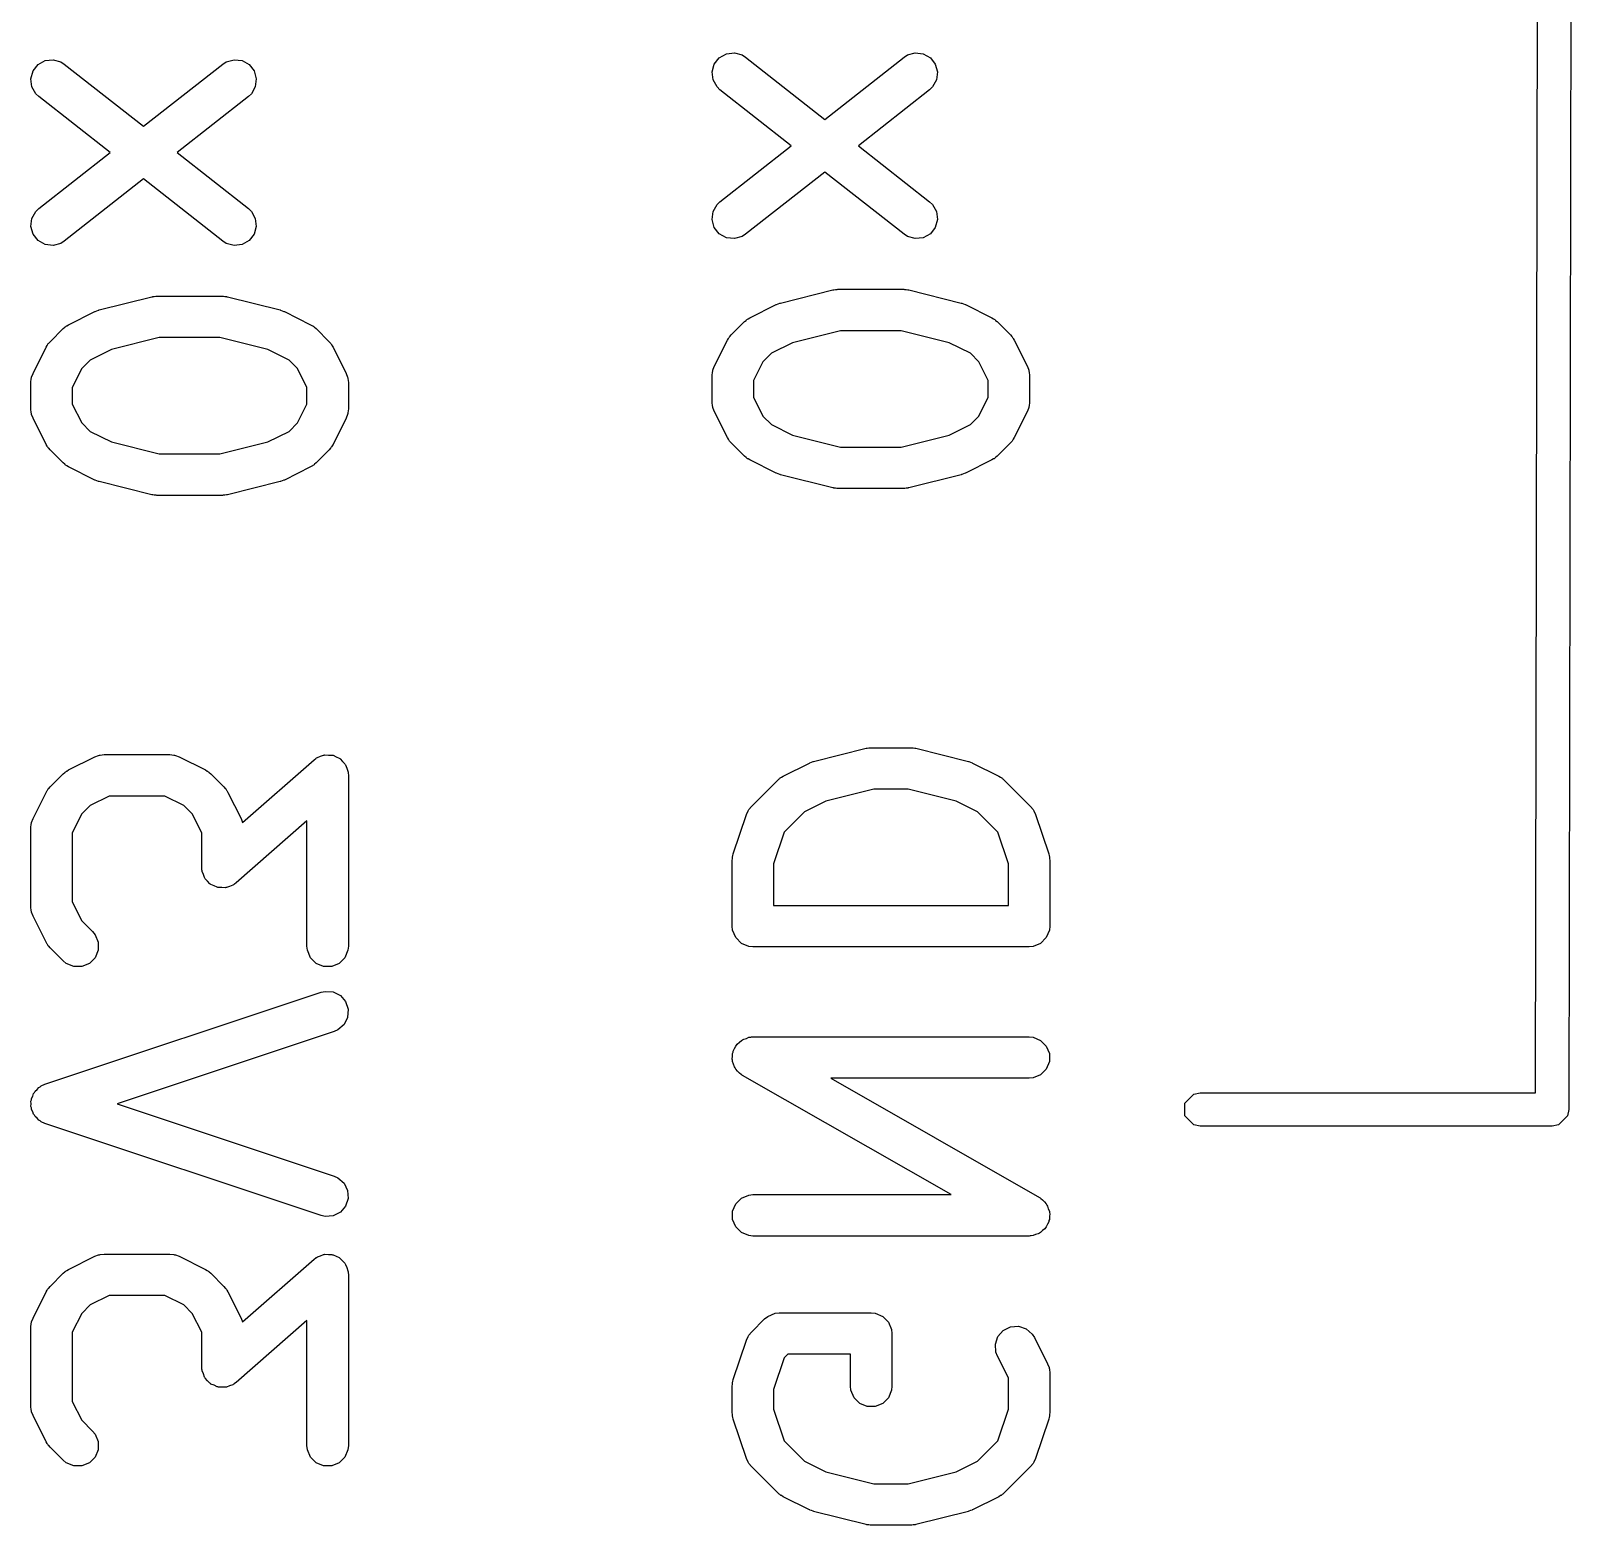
# Model space of a CAD drawing. Extents: x 89 to 178, y -115 to -57.
# Drawn here: x 133.33 to 138.91, y -68.21 to -62.79 of the extents above; entities that cross this region are included whole.
import ezdxf

# ---------------------------------------------------------------- set-up
doc = ezdxf.new("R2010")
doc.units = 0
doc.layers.add('BLACK', color=7, linetype='CONTINUOUS')

msp = doc.modelspace()

# ---------------------------------------------------------------- linework, layer by layer
at = {"layer": 'BLACK', "linetype": 'CONTINUOUS'}
for p, q in [((138.91, -59.750108), (138.8975, -66.700108)), ((138.777608, -66.64), (138.789892, -59.81)), ((133.354379, -62.914351), (133.379889, -62.900011)), ((133.379889, -62.900011), (133.408943, -62.896525)), ((133.408943, -62.896525), (133.437121, -62.904422)), ((133.437121, -62.904422), (133.449517, -62.912329)), ((134.02351, -62.912329), (134.035906, -62.904422)), ((134.035906, -62.904422), (134.064084, -62.896525)), ((134.064084, -62.896525), (134.093138, -62.900011)), ((134.093138, -62.900011), (134.118648, -62.914351)), ((135.803299, -62.912362), (135.821379, -62.889351)), ((135.821379, -62.889351), (135.846889, -62.875011)), ((135.846889, -62.875011), (135.875943, -62.871525)), ((135.875943, -62.871525), (135.904121, -62.879422)), ((135.904121, -62.879422), (135.916517, -62.887329)), ((135.916517, -62.887329), (136.203513, -63.112825)), ((136.203513, -63.112825), (136.49051, -62.887329)), ((136.49051, -62.887329), (136.502906, -62.879422)), ((136.502906, -62.879422), (136.531084, -62.871525)), ((136.531084, -62.871525), (136.560138, -62.875011)), ((136.560138, -62.875011), (136.585648, -62.889351)), ((136.585648, -62.889351), (136.603728, -62.912362)), ((133.328402, -62.96554), (133.336299, -62.937362)), ((133.336299, -62.937362), (133.354379, -62.914351)), ((133.449517, -62.912329), (133.736513, -63.137825)), ((133.736513, -63.137825), (134.02351, -62.912329)), ((134.118648, -62.914351), (134.136728, -62.937362)), ((134.136728, -62.937362), (134.144625, -62.96554)), ((135.795402, -62.94054), (135.803299, -62.912362)), ((135.798888, -62.969594), (135.795402, -62.94054)), ((136.603728, -62.912362), (136.611625, -62.94054)), ((136.611625, -62.94054), (136.608139, -62.969594)), ((133.331888, -62.994594), (133.328402, -62.96554)), ((133.346228, -63.020104), (133.331888, -62.994594)), ((134.141139, -62.994594), (134.126799, -63.020104)), ((134.144625, -62.96554), (134.141139, -62.994594)), ((135.813228, -62.995104), (135.798888, -62.969594)), ((135.823843, -63.005277), (135.813228, -62.995104)), ((136.082118, -63.208207), (135.823843, -63.005277)), ((136.583184, -63.005277), (136.324908, -63.208207)), ((136.593799, -62.995104), (136.583184, -63.005277)), ((136.608139, -62.969594), (136.593799, -62.995104)), ((133.356843, -63.030277), (133.346228, -63.020104)), ((133.615118, -63.233207), (133.356843, -63.030277)), ((134.116184, -63.030277), (133.857908, -63.233207)), ((134.126799, -63.020104), (134.116184, -63.030277)), ((133.356843, -63.436138), (133.615118, -63.233207)), ((133.857908, -63.233207), (134.116184, -63.436138)), ((135.823843, -63.411138), (136.082118, -63.208207)), ((136.324908, -63.208207), (136.583184, -63.411138)), ((133.736513, -63.328589), (133.449517, -63.554086)), ((134.02351, -63.554086), (133.736513, -63.328589)), ((136.203513, -63.303589), (135.916517, -63.529086)), ((136.49051, -63.529086), (136.203513, -63.303589)), ((133.331888, -63.471821), (133.346228, -63.446311)), ((133.346228, -63.446311), (133.356843, -63.436138)), ((134.116184, -63.436138), (134.126799, -63.446311)), ((134.126799, -63.446311), (134.141139, -63.471821)), ((135.795402, -63.475875), (135.798888, -63.446821)), ((135.798888, -63.446821), (135.813228, -63.421311)), ((135.813228, -63.421311), (135.823843, -63.411138)), ((136.583184, -63.411138), (136.593799, -63.421311)), ((136.593799, -63.421311), (136.608139, -63.446821)), ((136.608139, -63.446821), (136.611625, -63.475875)), ((133.328402, -63.500875), (133.331888, -63.471821)), ((133.336299, -63.529053), (133.328402, -63.500875)), ((134.144625, -63.500875), (134.136728, -63.529053)), ((134.141139, -63.471821), (134.144625, -63.500875)), ((135.803299, -63.504053), (135.795402, -63.475875)), ((135.821379, -63.527064), (135.803299, -63.504053)), ((136.603728, -63.504053), (136.585648, -63.527064)), ((136.611625, -63.475875), (136.603728, -63.504053)), ((133.354379, -63.552064), (133.336299, -63.529053)), ((133.379889, -63.566404), (133.354379, -63.552064)), ((133.408943, -63.56989), (133.379889, -63.566404)), ((133.437121, -63.561993), (133.408943, -63.56989)), ((133.449517, -63.554086), (133.437121, -63.561993)), ((134.035906, -63.561993), (134.02351, -63.554086)), ((134.064084, -63.56989), (134.035906, -63.561993)), ((134.093138, -63.566404), (134.064084, -63.56989)), ((134.118648, -63.552064), (134.093138, -63.566404)), ((134.136728, -63.529053), (134.118648, -63.552064)), ((135.846889, -63.541404), (135.821379, -63.527064)), ((135.875943, -63.54489), (135.846889, -63.541404)), ((135.904121, -63.536993), (135.875943, -63.54489)), ((135.916517, -63.529086), (135.904121, -63.536993)), ((136.502906, -63.536993), (136.49051, -63.529086)), ((136.531084, -63.54489), (136.502906, -63.536993)), ((136.560138, -63.541404), (136.531084, -63.54489)), ((136.585648, -63.527064), (136.560138, -63.541404)), ((136.042467, -63.778304), (136.232943, -63.730685)), ((136.232943, -63.730685), (136.235479, -63.730309)), ((136.235479, -63.730309), (136.236501, -63.729887)), ((136.236501, -63.729887), (136.242013, -63.729344)), ((136.242013, -63.729344), (136.247487, -63.728535)), ((136.247487, -63.728535), (136.248579, -63.728697)), ((136.248579, -63.728697), (136.251133, -63.728446)), ((136.251133, -63.728446), (136.489228, -63.728446)), ((136.489228, -63.728446), (136.491781, -63.728697)), ((136.491781, -63.728697), (136.492874, -63.728535)), ((136.492874, -63.728535), (136.498347, -63.729344)), ((136.498347, -63.729344), (136.50386, -63.729887)), ((136.50386, -63.729887), (136.504881, -63.730309)), ((136.504881, -63.730309), (136.507418, -63.730685)), ((136.507418, -63.730685), (136.697894, -63.778304)), ((133.575467, -63.803304), (133.765943, -63.755685)), ((133.765943, -63.755685), (133.768479, -63.755309)), ((133.768479, -63.755309), (133.769501, -63.754887)), ((133.769501, -63.754887), (133.775013, -63.754344)), ((133.775013, -63.754344), (133.780487, -63.753535)), ((133.780487, -63.753535), (133.781579, -63.753697)), ((133.781579, -63.753697), (133.784133, -63.753446)), ((133.784133, -63.753446), (134.022228, -63.753446)), ((134.022228, -63.753446), (134.024781, -63.753697)), ((134.024781, -63.753697), (134.025874, -63.753535)), ((134.025874, -63.753535), (134.031347, -63.754344)), ((134.031347, -63.754344), (134.03686, -63.754887)), ((134.03686, -63.754887), (134.037881, -63.755309)), ((134.037881, -63.755309), (134.040418, -63.755685)), ((134.040418, -63.755685), (134.230894, -63.803304)), ((135.931878, -63.831602), (136.027116, -63.783983)), ((136.027116, -63.783983), (136.028185, -63.783573)), ((136.028185, -63.783573), (136.028621, -63.783251)), ((136.028621, -63.783251), (136.034757, -63.781058)), ((136.034757, -63.781058), (136.040847, -63.778728)), ((136.040847, -63.778728), (136.041387, -63.778689)), ((136.041387, -63.778689), (136.042467, -63.778304)), ((136.697894, -63.778304), (136.698973, -63.778689)), ((136.698973, -63.778689), (136.699513, -63.778728)), ((136.699513, -63.778728), (136.705594, -63.781055)), ((136.705594, -63.781055), (136.71174, -63.783251)), ((136.71174, -63.783251), (136.712175, -63.783573)), ((136.712175, -63.783573), (136.713245, -63.783983)), ((136.713245, -63.783983), (136.808483, -63.831602)), ((133.464878, -63.856602), (133.560116, -63.808983)), ((133.560116, -63.808983), (133.561185, -63.808573)), ((133.561185, -63.808573), (133.561621, -63.808251)), ((133.561621, -63.808251), (133.567757, -63.806058)), ((133.567757, -63.806058), (133.573847, -63.803728)), ((133.573847, -63.803728), (133.574387, -63.803689)), ((133.574387, -63.803689), (133.575467, -63.803304)), ((134.230894, -63.803304), (134.231973, -63.803689)), ((134.231973, -63.803689), (134.232513, -63.803728)), ((134.232513, -63.803728), (134.238594, -63.806055)), ((134.238594, -63.806055), (134.24474, -63.808251)), ((134.24474, -63.808251), (134.245175, -63.808573)), ((134.245175, -63.808573), (134.246245, -63.808983)), ((134.246245, -63.808983), (134.341483, -63.856602)), ((135.864767, -63.89327), (135.912386, -63.845651)), ((135.912386, -63.845651), (135.918135, -63.840932)), ((135.918135, -63.840932), (135.919435, -63.839434)), ((135.919435, -63.839434), (135.921694, -63.838012)), ((135.921694, -63.838012), (135.923751, -63.836324)), ((135.923751, -63.836324), (135.925578, -63.835566)), ((135.925578, -63.835566), (135.931878, -63.831602)), ((136.808483, -63.831602), (136.814782, -63.835566)), ((136.814782, -63.835566), (136.81661, -63.836324)), ((136.81661, -63.836324), (136.818666, -63.838012)), ((136.818666, -63.838012), (136.820926, -63.839434)), ((136.820926, -63.839434), (136.822225, -63.840932)), ((136.822225, -63.840932), (136.827975, -63.845651)), ((136.827975, -63.845651), (136.875594, -63.89327)), ((133.397767, -63.91827), (133.445386, -63.870651)), ((133.445386, -63.870651), (133.451135, -63.865932)), ((133.451135, -63.865932), (133.452435, -63.864434)), ((133.452435, -63.864434), (133.454694, -63.863012)), ((133.454694, -63.863012), (133.456751, -63.861324)), ((133.456751, -63.861324), (133.458578, -63.860566)), ((133.458578, -63.860566), (133.464878, -63.856602)), ((133.793367, -63.903446), (133.619833, -63.946829)), ((134.012994, -63.903446), (133.793367, -63.903446)), ((134.186528, -63.946829), (134.012994, -63.903446)), ((134.341483, -63.856602), (134.347782, -63.860566)), ((134.347782, -63.860566), (134.34961, -63.861324)), ((134.34961, -63.861324), (134.351666, -63.863012)), ((134.351666, -63.863012), (134.353926, -63.864434)), ((134.353926, -63.864434), (134.355225, -63.865932)), ((134.355225, -63.865932), (134.360975, -63.870651)), ((134.360975, -63.870651), (134.408594, -63.91827)), ((135.850718, -63.912761), (135.854683, -63.906462)), ((135.854683, -63.906462), (135.85544, -63.904635)), ((135.85544, -63.904635), (135.857128, -63.902577)), ((135.857128, -63.902577), (135.858551, -63.900318)), ((135.858551, -63.900318), (135.860049, -63.899018)), ((135.860049, -63.899018), (135.864767, -63.89327)), ((136.260367, -63.878446), (136.086833, -63.921829)), ((136.479994, -63.878446), (136.260367, -63.878446)), ((136.653528, -63.921829), (136.479994, -63.878446)), ((136.875594, -63.89327), (136.880312, -63.899019)), ((136.880312, -63.899019), (136.881811, -63.900319)), ((136.881811, -63.900319), (136.883232, -63.902578)), ((136.883232, -63.902578), (136.884921, -63.904635)), ((136.884921, -63.904635), (136.885678, -63.906462)), ((136.885678, -63.906462), (136.889643, -63.912762)), ((133.336098, -64.032999), (133.383718, -63.937761)), ((133.383718, -63.937761), (133.387683, -63.931462)), ((133.387683, -63.931462), (133.38844, -63.929635)), ((133.38844, -63.929635), (133.390128, -63.927577)), ((133.390128, -63.927577), (133.391551, -63.925318)), ((133.391551, -63.925318), (133.393049, -63.924018)), ((133.393049, -63.924018), (133.397767, -63.91827)), ((133.619833, -63.946829), (133.542846, -63.985323)), ((134.263515, -63.985323), (134.186528, -63.946829)), ((134.408594, -63.91827), (134.413312, -63.924019)), ((134.413312, -63.924019), (134.414811, -63.925319)), ((134.414811, -63.925319), (134.416232, -63.927578)), ((134.416232, -63.927578), (134.417921, -63.929635)), ((134.417921, -63.929635), (134.418678, -63.931462)), ((134.418678, -63.931462), (134.422643, -63.937762)), ((134.422643, -63.937762), (134.470262, -64.033)), ((135.803098, -64.007999), (135.850718, -63.912761)), ((136.009846, -63.960323), (135.979438, -63.99073)), ((136.086833, -63.921829), (136.009846, -63.960323)), ((136.730515, -63.960323), (136.653528, -63.921829)), ((136.760922, -63.99073), (136.730515, -63.960323)), ((136.889643, -63.912762), (136.937262, -64.008)), ((133.512438, -64.01573), (133.47818, -64.084247)), ((133.542846, -63.985323), (133.512438, -64.01573)), ((134.293922, -64.01573), (134.263515, -63.985323)), ((134.32818, -64.084246), (134.293922, -64.01573)), ((135.797651, -64.02442), (135.797843, -64.021731)), ((135.797843, -64.021731), (135.803098, -64.007999)), ((135.979438, -63.99073), (135.94518, -64.059247)), ((136.79518, -64.059246), (136.760922, -63.99073)), ((136.937262, -64.008), (136.942517, -64.021731)), ((136.942517, -64.021731), (136.942708, -64.02442)), ((133.32818, -64.066541), (133.329621, -64.051909)), ((133.32818, -64.161779), (133.32818, -64.066541)), ((133.329621, -64.051909), (133.330651, -64.04942)), ((133.330651, -64.04942), (133.330843, -64.046731)), ((133.330843, -64.046731), (133.336098, -64.032999)), ((134.470262, -64.033), (134.475517, -64.046731)), ((134.475517, -64.046731), (134.475708, -64.04942)), ((134.475708, -64.04942), (134.476739, -64.051909)), ((134.476739, -64.051909), (134.47818, -64.066541)), ((134.47818, -64.066541), (134.47818, -64.161779)), ((135.79518, -64.041541), (135.796621, -64.026909)), ((135.79518, -64.136779), (135.79518, -64.041541)), ((135.796621, -64.026909), (135.797651, -64.02442)), ((135.94518, -64.059247), (135.94518, -64.119072)), ((136.79518, -64.119074), (136.79518, -64.059246)), ((136.942708, -64.02442), (136.943739, -64.026909)), ((136.943739, -64.026909), (136.94518, -64.041541)), ((136.94518, -64.041541), (136.94518, -64.136779)), ((133.47818, -64.084247), (133.47818, -64.144072)), ((134.32818, -64.144074), (134.32818, -64.084246)), ((135.94518, -64.119072), (135.979438, -64.187589)), ((136.760922, -64.18759), (136.79518, -64.119074)), ((133.329621, -64.176411), (133.32818, -64.161779)), ((133.330651, -64.178899), (133.329621, -64.176411)), ((133.330843, -64.181589), (133.330651, -64.178899)), ((133.336098, -64.195321), (133.330843, -64.181589)), ((133.47818, -64.144072), (133.512438, -64.212589)), ((134.293922, -64.21259), (134.32818, -64.144074)), ((134.475517, -64.181589), (134.470262, -64.19532)), ((134.475708, -64.178899), (134.475517, -64.181589)), ((134.476739, -64.176411), (134.475708, -64.178899)), ((134.47818, -64.161779), (134.476739, -64.176411)), ((135.796621, -64.151411), (135.79518, -64.136779)), ((135.797651, -64.153899), (135.796621, -64.151411)), ((135.797843, -64.156589), (135.797651, -64.153899)), ((135.803098, -64.170321), (135.797843, -64.156589)), ((135.850718, -64.265559), (135.803098, -64.170321)), ((135.979438, -64.187589), (136.009846, -64.217997)), ((136.730515, -64.217997), (136.760922, -64.18759)), ((136.937262, -64.17032), (136.889643, -64.265558)), ((136.942517, -64.156589), (136.937262, -64.17032)), ((136.942708, -64.153899), (136.942517, -64.156589)), ((136.943739, -64.151411), (136.942708, -64.153899)), ((136.94518, -64.136779), (136.943739, -64.151411)), ((133.383718, -64.290559), (133.336098, -64.195321)), ((133.512438, -64.212589), (133.542846, -64.242997)), ((133.542846, -64.242997), (133.619833, -64.28149)), ((134.186528, -64.28149), (134.263515, -64.242997)), ((134.263515, -64.242997), (134.293922, -64.21259)), ((134.470262, -64.19532), (134.422643, -64.290558)), ((136.009846, -64.217997), (136.086833, -64.25649)), ((136.653528, -64.25649), (136.730515, -64.217997)), ((133.387683, -64.296857), (133.383718, -64.290559)), ((133.38844, -64.298685), (133.387683, -64.296857)), ((133.390128, -64.300742), (133.38844, -64.298685)), ((133.391551, -64.303002), (133.390128, -64.300742)), ((133.619833, -64.28149), (133.793367, -64.324874)), ((134.012994, -64.324874), (134.186528, -64.28149)), ((134.416232, -64.300741), (134.414811, -64.303001)), ((134.417921, -64.298685), (134.416232, -64.300741)), ((134.418678, -64.296857), (134.417921, -64.298685)), ((134.422643, -64.290558), (134.418678, -64.296857)), ((135.854683, -64.271857), (135.850718, -64.265559)), ((135.85544, -64.273685), (135.854683, -64.271857)), ((135.857128, -64.275742), (135.85544, -64.273685)), ((135.858551, -64.278002), (135.857128, -64.275742)), ((135.860049, -64.279301), (135.858551, -64.278002)), ((135.864767, -64.28505), (135.860049, -64.279301)), ((135.912386, -64.332669), (135.864767, -64.28505)), ((136.086833, -64.25649), (136.260367, -64.299874)), ((136.260367, -64.299874), (136.479994, -64.299874)), ((136.479994, -64.299874), (136.653528, -64.25649)), ((136.875594, -64.28505), (136.827975, -64.332669)), ((136.880312, -64.2793), (136.875594, -64.28505)), ((136.881811, -64.278001), (136.880312, -64.2793)), ((136.883232, -64.275741), (136.881811, -64.278001)), ((136.884921, -64.273685), (136.883232, -64.275741)), ((136.885678, -64.271857), (136.884921, -64.273685)), ((136.889643, -64.265558), (136.885678, -64.271857)), ((133.393049, -64.304301), (133.391551, -64.303002)), ((133.397767, -64.31005), (133.393049, -64.304301)), ((133.445386, -64.357669), (133.397767, -64.31005)), ((133.451135, -64.362387), (133.445386, -64.357669)), ((133.793367, -64.324874), (134.012994, -64.324874)), ((134.360975, -64.357669), (134.355225, -64.362387)), ((134.408594, -64.31005), (134.360975, -64.357669)), ((134.413312, -64.3043), (134.408594, -64.31005)), ((134.414811, -64.303001), (134.413312, -64.3043)), ((135.918135, -64.337387), (135.912386, -64.332669)), ((135.919435, -64.338886), (135.918135, -64.337387)), ((135.921694, -64.340307), (135.919435, -64.338886)), ((135.923751, -64.341996), (135.921694, -64.340307)), ((135.925578, -64.342753), (135.923751, -64.341996)), ((135.931878, -64.346718), (135.925578, -64.342753)), ((136.027116, -64.394337), (135.931878, -64.346718)), ((136.808483, -64.346718), (136.713245, -64.394337)), ((136.814782, -64.342753), (136.808483, -64.346718)), ((136.81661, -64.341996), (136.814782, -64.342753)), ((136.818666, -64.340307), (136.81661, -64.341996)), ((136.820926, -64.338886), (136.818666, -64.340307)), ((136.822225, -64.337387), (136.820926, -64.338886)), ((136.827975, -64.332669), (136.822225, -64.337387)), ((133.452435, -64.363886), (133.451135, -64.362387)), ((133.454694, -64.365307), (133.452435, -64.363886)), ((133.456751, -64.366996), (133.454694, -64.365307)), ((133.458578, -64.367753), (133.456751, -64.366996)), ((133.464878, -64.371718), (133.458578, -64.367753)), ((133.560116, -64.419337), (133.464878, -64.371718)), ((134.341483, -64.371718), (134.246245, -64.419337)), ((134.347782, -64.367753), (134.341483, -64.371718)), ((134.34961, -64.366996), (134.347782, -64.367753)), ((134.351666, -64.365307), (134.34961, -64.366996)), ((134.353926, -64.363886), (134.351666, -64.365307)), ((134.355225, -64.362387), (134.353926, -64.363886)), ((136.028185, -64.394746), (136.027116, -64.394337)), ((136.028621, -64.395069), (136.028185, -64.394746)), ((136.034757, -64.397261), (136.028621, -64.395069)), ((136.040847, -64.399592), (136.034757, -64.397261)), ((136.041387, -64.39963), (136.040847, -64.399592)), ((136.042467, -64.400016), (136.041387, -64.39963)), ((136.232943, -64.447635), (136.042467, -64.400016)), ((136.697894, -64.400016), (136.507418, -64.447635)), ((136.698973, -64.39963), (136.697894, -64.400016)), ((136.699513, -64.399592), (136.698973, -64.39963)), ((136.705594, -64.397264), (136.699513, -64.399592)), ((136.71174, -64.395069), (136.705594, -64.397264)), ((136.712175, -64.394746), (136.71174, -64.395069)), ((136.713245, -64.394337), (136.712175, -64.394746)), ((133.561185, -64.419746), (133.560116, -64.419337)), ((133.561621, -64.420069), (133.561185, -64.419746)), ((133.567757, -64.422261), (133.561621, -64.420069)), ((133.573847, -64.424592), (133.567757, -64.422261)), ((133.574387, -64.42463), (133.573847, -64.424592)), ((133.575467, -64.425016), (133.574387, -64.42463)), ((133.765943, -64.472635), (133.575467, -64.425016)), ((134.230894, -64.425016), (134.040418, -64.472635)), ((134.231973, -64.42463), (134.230894, -64.425016)), ((134.232513, -64.424592), (134.231973, -64.42463)), ((134.238594, -64.422264), (134.232513, -64.424592)), ((134.24474, -64.420069), (134.238594, -64.422264)), ((134.245175, -64.419746), (134.24474, -64.420069)), ((134.246245, -64.419337), (134.245175, -64.419746)), ((136.235479, -64.44801), (136.232943, -64.447635)), ((136.236501, -64.448433), (136.235479, -64.44801)), ((136.242013, -64.448975), (136.236501, -64.448433)), ((136.247487, -64.449785), (136.242013, -64.448975)), ((136.248579, -64.449622), (136.247487, -64.449785)), ((136.251133, -64.449874), (136.248579, -64.449622)), ((136.489228, -64.449874), (136.251133, -64.449874)), ((136.491781, -64.449622), (136.489228, -64.449874)), ((136.492874, -64.449785), (136.491781, -64.449622)), ((136.498347, -64.448975), (136.492874, -64.449785)), ((136.50386, -64.448433), (136.498347, -64.448975)), ((136.504881, -64.44801), (136.50386, -64.448433)), ((136.507418, -64.447635), (136.504881, -64.44801)), ((133.768479, -64.47301), (133.765943, -64.472635)), ((133.769501, -64.473433), (133.768479, -64.47301)), ((133.775013, -64.473975), (133.769501, -64.473433)), ((133.780487, -64.474785), (133.775013, -64.473975)), ((133.781579, -64.474622), (133.780487, -64.474785)), ((133.784133, -64.474874), (133.781579, -64.474622)), ((134.022228, -64.474874), (133.784133, -64.474874)), ((134.024781, -64.474622), (134.022228, -64.474874)), ((134.025874, -64.474785), (134.024781, -64.474622)), ((134.031347, -64.473975), (134.025874, -64.474785)), ((134.03686, -64.473433), (134.031347, -64.473975)), ((134.037881, -64.47301), (134.03686, -64.473433)), ((134.040418, -64.472635), (134.037881, -64.47301)), ((133.560116, -65.422078), (133.573847, -65.416823)), ((133.573847, -65.416823), (133.576536, -65.416631)), ((133.576536, -65.416631), (133.579025, -65.415601)), ((133.579025, -65.415601), (133.593657, -65.41416)), ((133.593657, -65.41416), (133.831752, -65.41416)), ((133.831752, -65.41416), (133.846384, -65.415601)), ((133.846384, -65.415601), (133.848873, -65.416632)), ((133.848873, -65.416632), (133.851561, -65.416823)), ((133.851561, -65.416823), (133.865293, -65.422078)), ((134.37729, -65.420264), (134.388548, -65.415601)), ((134.388548, -65.415601), (134.391079, -65.415601)), ((134.391079, -65.415601), (134.393474, -65.414791)), ((134.393474, -65.414791), (134.405627, -65.415601)), ((134.405627, -65.415601), (134.417812, -65.415601)), ((134.417812, -65.415601), (134.420148, -65.416568)), ((134.420148, -65.416568), (134.422672, -65.416737)), ((134.422672, -65.416737), (134.433597, -65.422139)), ((136.163086, -65.439018), (136.353562, -65.391399)), ((136.353562, -65.391399), (136.356098, -65.391023)), ((136.356098, -65.391023), (136.35712, -65.390601)), ((136.35712, -65.390601), (136.362632, -65.390058)), ((136.362632, -65.390058), (136.368106, -65.389249)), ((136.368106, -65.389249), (136.369198, -65.389411)), ((136.369198, -65.389411), (136.371752, -65.38916)), ((136.371752, -65.38916), (136.514609, -65.38916)), ((136.514609, -65.38916), (136.517162, -65.389411)), ((136.517162, -65.389411), (136.518255, -65.389249)), ((136.518255, -65.389249), (136.523728, -65.390058)), ((136.523728, -65.390058), (136.529241, -65.390601)), ((136.529241, -65.390601), (136.530262, -65.391023)), ((136.530262, -65.391023), (136.532799, -65.391399)), ((136.532799, -65.391399), (136.723275, -65.439018)), ((133.454694, -65.476107), (133.456751, -65.474419)), ((133.456751, -65.474419), (133.458578, -65.473661)), ((133.458578, -65.473661), (133.464878, -65.469697)), ((133.464878, -65.469697), (133.560116, -65.422078)), ((133.865293, -65.422078), (133.960531, -65.469697)), ((133.960531, -65.469697), (133.96683, -65.473661)), ((133.96683, -65.473661), (133.968658, -65.474419)), ((133.968658, -65.474419), (133.970714, -65.476107)), ((134.094483, -65.659612), (134.353792, -65.432717)), ((134.353792, -65.432717), (134.360116, -65.428195)), ((134.360116, -65.428195), (134.361512, -65.4268)), ((134.361512, -65.4268), (134.362835, -65.426251)), ((134.362835, -65.426251), (134.365753, -65.424166)), ((134.365753, -65.424166), (134.37729, -65.420264)), ((134.433597, -65.422139), (134.444848, -65.4268)), ((134.444848, -65.4268), (134.446634, -65.428586)), ((134.446634, -65.428586), (134.448904, -65.429709)), ((134.448904, -65.429709), (134.456929, -65.438881)), ((134.456929, -65.438881), (134.46554, -65.447492)), ((134.46554, -65.447492), (134.466508, -65.449828)), ((134.466508, -65.449828), (134.468174, -65.451733)), ((134.468174, -65.451733), (134.472075, -65.46327)), ((134.472075, -65.46327), (134.476739, -65.474528)), ((134.476739, -65.474528), (134.47709, -65.478098)), ((136.052497, -65.492316), (136.147735, -65.444697)), ((136.147735, -65.444697), (136.148804, -65.444287)), ((136.148804, -65.444287), (136.14924, -65.443965)), ((136.14924, -65.443965), (136.155376, -65.441772)), ((136.155376, -65.441772), (136.161466, -65.439442)), ((136.161466, -65.439442), (136.162006, -65.439403)), ((136.162006, -65.439403), (136.163086, -65.439018)), ((136.723275, -65.439018), (136.724354, -65.439403)), ((136.724354, -65.439403), (136.724894, -65.439442)), ((136.724894, -65.439442), (136.730975, -65.441769)), ((136.730975, -65.441769), (136.737121, -65.443965)), ((136.737121, -65.443965), (136.737556, -65.444287)), ((136.737556, -65.444287), (136.738626, -65.444697)), ((136.738626, -65.444697), (136.833864, -65.492316)), ((133.397767, -65.531365), (133.445386, -65.483746)), ((133.445386, -65.483746), (133.451135, -65.479027)), ((133.451135, -65.479027), (133.452435, -65.477529)), ((133.452435, -65.477529), (133.454694, -65.476107)), ((133.970714, -65.476107), (133.972974, -65.477529)), ((133.972974, -65.477529), (133.974273, -65.479027)), ((133.974273, -65.479027), (133.980023, -65.483746)), ((133.980023, -65.483746), (134.027642, -65.531365)), ((134.47709, -65.478098), (134.477549, -65.479454)), ((134.477549, -65.479454), (134.477417, -65.481421)), ((134.477417, -65.481421), (134.47818, -65.48916)), ((134.47818, -65.48916), (134.47818, -66.108207)), ((135.937767, -65.601603), (136.033005, -65.506365)), ((136.033005, -65.506365), (136.038755, -65.501644)), ((136.038755, -65.501644), (136.040054, -65.500148)), ((136.040054, -65.500148), (136.042308, -65.498728)), ((136.042308, -65.498728), (136.04437, -65.497037)), ((136.04437, -65.497037), (136.046202, -65.496278)), ((136.046202, -65.496278), (136.052497, -65.492316)), ((136.833864, -65.492316), (136.840163, -65.49628)), ((136.840163, -65.49628), (136.841991, -65.497038)), ((136.841991, -65.497038), (136.844047, -65.498726)), ((136.844047, -65.498726), (136.846307, -65.500148)), ((136.846307, -65.500148), (136.847606, -65.501646)), ((136.847606, -65.501646), (136.853356, -65.506365)), ((136.853356, -65.506365), (136.948594, -65.601603)), ((133.336098, -65.646094), (133.383718, -65.550856)), ((133.383718, -65.550856), (133.387683, -65.544557)), ((133.387683, -65.544557), (133.38844, -65.54273)), ((133.38844, -65.54273), (133.390128, -65.540672)), ((133.390128, -65.540672), (133.391551, -65.538413)), ((133.391551, -65.538413), (133.393049, -65.537113)), ((133.393049, -65.537113), (133.397767, -65.531365)), ((133.611362, -65.56416), (133.542846, -65.598418)), ((133.814047, -65.56416), (133.611362, -65.56416)), ((133.882563, -65.598418), (133.814047, -65.56416)), ((134.027642, -65.531365), (134.03236, -65.537114)), ((134.03236, -65.537114), (134.033859, -65.538414)), ((134.033859, -65.538414), (134.03528, -65.540673)), ((134.03528, -65.540673), (134.036969, -65.54273)), ((134.036969, -65.54273), (134.037726, -65.544557)), ((134.037726, -65.544557), (134.041691, -65.550857)), ((134.041691, -65.550857), (134.08931, -65.646095)), ((136.207452, -65.582543), (136.130465, -65.621037)), ((136.380986, -65.53916), (136.207452, -65.582543)), ((136.505375, -65.53916), (136.380986, -65.53916)), ((136.678909, -65.582543), (136.505375, -65.53916)), ((136.755896, -65.621037), (136.678909, -65.582543)), ((133.512438, -65.628825), (133.47818, -65.697342)), ((133.542846, -65.598418), (133.512438, -65.628825)), ((133.91297, -65.628825), (133.882563, -65.598418)), ((133.947228, -65.697341), (133.91297, -65.628825)), ((135.872029, -65.773775), (135.919649, -65.630918)), ((135.919649, -65.630918), (135.925643, -65.617493)), ((135.925643, -65.617493), (135.927409, -65.615456)), ((135.927409, -65.615456), (135.92844, -65.612968)), ((135.92844, -65.612968), (135.937767, -65.601603)), ((136.130465, -65.621037), (136.056351, -65.69515)), ((136.830009, -65.69515), (136.755896, -65.621037)), ((136.948594, -65.601603), (136.957922, -65.612968)), ((136.957922, -65.612968), (136.958953, -65.615458)), ((136.958953, -65.615458), (136.960718, -65.617493)), ((136.960718, -65.617493), (136.966712, -65.630919)), ((136.966712, -65.630919), (137.014331, -65.773775)), ((133.32818, -65.679636), (133.329621, -65.665004)), ((133.32818, -65.96535), (133.32818, -65.679636)), ((133.329621, -65.665004), (133.330651, -65.662515)), ((133.330651, -65.662515), (133.330843, -65.659826)), ((133.330843, -65.659826), (133.336098, -65.646094)), ((133.47818, -65.697342), (133.47818, -65.947643)), ((133.947228, -65.822493), (133.947228, -65.697341)), ((134.32818, -65.654442), (134.071616, -65.878936)), ((134.08931, -65.646095), (134.094483, -65.659612)), ((134.32818, -66.108207), (134.32818, -65.654442)), ((136.056351, -65.69515), (136.01818, -65.809664)), ((136.86818, -65.809663), (136.830009, -65.69515)), ((135.86818, -65.797493), (135.868909, -65.790087)), ((135.86818, -66.035588), (135.86818, -65.797493)), ((135.868769, -65.788112), (135.869359, -65.785514)), ((135.868909, -65.790087), (135.868769, -65.788112)), ((135.869359, -65.785514), (135.869621, -65.782861)), ((135.869621, -65.782861), (135.870379, -65.78103)), ((135.870379, -65.78103), (135.872029, -65.773775)), ((137.014331, -65.773775), (137.01598, -65.78103)), ((137.01598, -65.78103), (137.016739, -65.782861)), ((137.016739, -65.782861), (137.017, -65.785514)), ((137.017, -65.785514), (137.017591, -65.788112)), ((137.017591, -65.788112), (137.01745, -65.790086)), ((137.01745, -65.790086), (137.01818, -65.797493)), ((137.01818, -65.797493), (137.01818, -66.035588)), ((133.94799, -65.830231), (133.947228, -65.822493)), ((133.947859, -65.832199), (133.94799, -65.830231)), ((133.948317, -65.833554), (133.947859, -65.832199)), ((133.948669, -65.837125), (133.948317, -65.833554)), ((133.953332, -65.848382), (133.948669, -65.837125)), ((133.957234, -65.85992), (133.953332, -65.848382)), ((133.958899, -65.861824), (133.957234, -65.85992)), ((133.959868, -65.864161), (133.958899, -65.861824)), ((133.968478, -65.872771), (133.959868, -65.864161)), ((136.01818, -65.809664), (136.01818, -65.960588)), ((136.86818, -65.960588), (136.86818, -65.809663)), ((133.976504, -65.881944), (133.968478, -65.872771)), ((133.978773, -65.883066), (133.976504, -65.881944)), ((133.98056, -65.884853), (133.978773, -65.883066)), ((133.99181, -65.889513), (133.98056, -65.884853)), ((134.002736, -65.894916), (133.99181, -65.889513)), ((134.005259, -65.895084), (134.002736, -65.894916)), ((134.007596, -65.896052), (134.005259, -65.895084)), ((134.019781, -65.896052), (134.007596, -65.896052)), ((134.031934, -65.896862), (134.019781, -65.896052)), ((134.034329, -65.896052), (134.031934, -65.896862)), ((134.03686, -65.896052), (134.034329, -65.896052)), ((134.048117, -65.891388), (134.03686, -65.896052)), ((134.059655, -65.887487), (134.048117, -65.891388)), ((134.062572, -65.885401), (134.059655, -65.887487)), ((134.063896, -65.884853), (134.062572, -65.885401)), ((134.065291, -65.883457), (134.063896, -65.884853)), ((134.071616, -65.878936), (134.065291, -65.883457)), ((133.329621, -65.979982), (133.32818, -65.96535)), ((133.47818, -65.947643), (133.512438, -66.01616)), ((136.01818, -65.960588), (136.86818, -65.960588)), ((133.330651, -65.98247), (133.329621, -65.979982)), ((133.330843, -65.98516), (133.330651, -65.98247)), ((133.336098, -65.998892), (133.330843, -65.98516)), ((133.383718, -66.09413), (133.336098, -65.998892)), ((133.512438, -66.01616), (133.551452, -66.055174)), ((133.551452, -66.055174), (133.560779, -66.066539)), ((133.560779, -66.066539), (133.571978, -66.093575)), ((135.869621, -66.05022), (135.86818, -66.035588)), ((135.88082, -66.077256), (135.869621, -66.05022)), ((135.901512, -66.097948), (135.88082, -66.077256)), ((137.00554, -66.077256), (136.984848, -66.097948)), ((137.016739, -66.05022), (137.00554, -66.077256)), ((137.01818, -66.035588), (137.016739, -66.05022)), ((133.387683, -66.100428), (133.383718, -66.09413)), ((133.38844, -66.102256), (133.387683, -66.100428)), ((133.390128, -66.104313), (133.38844, -66.102256)), ((133.391551, -66.106573), (133.390128, -66.104313)), ((133.393049, -66.107872), (133.391551, -66.106573)), ((133.397767, -66.113621), (133.393049, -66.107872)), ((133.445386, -66.16124), (133.397767, -66.113621)), ((133.571978, -66.122838), (133.560779, -66.149874)), ((133.571978, -66.093575), (133.571978, -66.122838)), ((134.329621, -66.122839), (134.32818, -66.108207)), ((134.34082, -66.149875), (134.329621, -66.122839)), ((134.476739, -66.122839), (134.46554, -66.149875)), ((134.47818, -66.108207), (134.476739, -66.122839)), ((135.928548, -66.109147), (135.901512, -66.097948)), ((135.94318, -66.110588), (135.928548, -66.109147)), ((136.94318, -66.110588), (135.94318, -66.110588)), ((136.957812, -66.109147), (136.94318, -66.110588)), ((136.984848, -66.097948), (136.957812, -66.109147)), ((133.456751, -66.170567), (133.445386, -66.16124)), ((133.483787, -66.181766), (133.456751, -66.170567)), ((133.51305, -66.181766), (133.483787, -66.181766)), ((133.540086, -66.170567), (133.51305, -66.181766)), ((133.560779, -66.149874), (133.540086, -66.170567)), ((134.361512, -66.170567), (134.34082, -66.149875)), ((134.388548, -66.181766), (134.361512, -66.170567)), ((134.417812, -66.181766), (134.388548, -66.181766)), ((134.444848, -66.170567), (134.417812, -66.181766)), ((134.46554, -66.149875), (134.444848, -66.170567)), ((133.379463, -66.608485), (134.379463, -66.275152)), ((134.379463, -66.275152), (134.393799, -66.271892)), ((134.393799, -66.271892), (134.422989, -66.273967)), ((134.422989, -66.273967), (134.449163, -66.287053)), ((134.449163, -66.287053), (134.468337, -66.309161)), ((134.468337, -66.309161), (134.477591, -66.336923)), ((134.475516, -66.366113), (134.462429, -66.392286)), ((134.477591, -66.336923), (134.475516, -66.366113)), ((134.426897, -66.417454), (133.64035, -66.679636)), ((134.440322, -66.41146), (134.426897, -66.417454)), ((134.462429, -66.392286), (134.440322, -66.41146)), ((135.872053, -66.487988), (135.877003, -66.479323)), ((135.877003, -66.479323), (135.88082, -66.470111)), ((135.88082, -66.470111), (135.884198, -66.466732)), ((135.884198, -66.466732), (135.886572, -66.462579)), ((135.886572, -66.462579), (135.894461, -66.456469)), ((135.894461, -66.456469), (135.901512, -66.449419)), ((135.901512, -66.449419), (135.905928, -66.447589)), ((135.905928, -66.447589), (135.909709, -66.444662)), ((135.909709, -66.444662), (135.919332, -66.442037)), ((135.919332, -66.442037), (135.928548, -66.43822)), ((135.928548, -66.43822), (135.93603, -66.437483)), ((135.93603, -66.437483), (135.937941, -66.436962)), ((135.937941, -66.436962), (135.939416, -66.437149)), ((135.939416, -66.437149), (135.94318, -66.436779)), ((135.94318, -66.436779), (136.94318, -66.436779)), ((136.94318, -66.436779), (136.957812, -66.43822)), ((136.957812, -66.43822), (136.984848, -66.449419)), ((136.984848, -66.449419), (137.00554, -66.470111)), ((137.00554, -66.470111), (137.016739, -66.497147)), ((135.868363, -66.517018), (135.869621, -66.507121)), ((135.869621, -66.52163), (135.868363, -66.517018)), ((135.869621, -66.497147), (135.87145, -66.492731)), ((135.869621, -66.507121), (135.869621, -66.497147)), ((135.869621, -66.526411), (135.869621, -66.52163)), ((135.873438, -66.535626), (135.869621, -66.526411)), ((135.87145, -66.492731), (135.872053, -66.487988)), ((137.016739, -66.526411), (137.00554, -66.553447)), ((137.016739, -66.497147), (137.016739, -66.526411)), ((135.876063, -66.54525), (135.873438, -66.535626)), ((135.87899, -66.54903), (135.876063, -66.54525)), ((135.88082, -66.553447), (135.87899, -66.54903)), ((135.88787, -66.560497), (135.88082, -66.553447)), ((135.89398, -66.568387), (135.88787, -66.560497)), ((135.900112, -66.572739), (135.89398, -66.568387)), ((135.901512, -66.574139), (135.900112, -66.572739)), ((135.902886, -66.574708), (135.901512, -66.574139)), ((135.90597, -66.576897), (135.902886, -66.574708)), ((136.660763, -67.008207), (135.90597, -66.576897)), ((136.94318, -66.586779), (136.225597, -66.586779)), ((136.225597, -66.586779), (136.980391, -67.018089)), ((136.957812, -66.585338), (136.94318, -66.586779)), ((136.984848, -66.574139), (136.957812, -66.585338)), ((137.00554, -66.553447), (136.984848, -66.574139)), ((133.335048, -66.651416), (133.338023, -66.642493)), ((133.338023, -66.642493), (133.341534, -66.638444)), ((133.341534, -66.638444), (133.34393, -66.633653)), ((133.34393, -66.633653), (133.351034, -66.62749)), ((133.351034, -66.62749), (133.357197, -66.620386)), ((133.357197, -66.620386), (133.361988, -66.61799)), ((133.361988, -66.61799), (133.366037, -66.614479)), ((133.366037, -66.614479), (133.379463, -66.608485)), ((137.507067, -66.677039), (137.539539, -66.644567)), ((137.539539, -66.644567), (137.5625, -66.64)), ((137.5625, -66.64), (138.777608, -66.64)), ((133.328769, -66.670256), (133.330464, -66.66517)), ((133.329435, -66.679636), (133.328769, -66.670256)), ((133.328769, -66.689016), (133.329435, -66.679636)), ((133.330464, -66.694101), (133.328769, -66.689016)), ((133.330464, -66.66517), (133.330844, -66.659826)), ((133.330844, -66.699446), (133.330464, -66.694101)), ((133.330844, -66.659826), (133.335048, -66.651416)), ((133.335048, -66.707855), (133.330844, -66.699446)), ((133.64035, -66.679636), (134.426897, -66.941818)), ((137.507067, -66.722961), (137.507067, -66.677039)), ((138.8975, -66.700108), (138.892933, -66.722856)), ((133.338023, -66.716779), (133.335048, -66.707855)), ((133.341534, -66.720827), (133.338023, -66.716779)), ((133.34393, -66.725619), (133.341534, -66.720827)), ((133.351034, -66.731781), (133.34393, -66.725619)), ((133.357197, -66.738886), (133.351034, -66.731781)), ((133.361988, -66.741281), (133.357197, -66.738886)), ((133.366037, -66.744793), (133.361988, -66.741281)), ((133.379463, -66.750787), (133.366037, -66.744793)), ((134.379463, -67.08412), (133.379463, -66.750787)), ((137.539539, -66.755433), (137.507067, -66.722961)), ((137.5625, -66.76), (137.539539, -66.755433)), ((138.860255, -66.755473), (138.8375, -66.76)), ((138.860361, -66.755474), (138.860255, -66.755473)), ((138.860387, -66.755447), (138.860361, -66.755474)), ((138.860461, -66.755433), (138.860387, -66.755447)), ((138.876626, -66.739267), (138.860461, -66.755433)), ((138.892892, -66.723061), (138.876626, -66.739267)), ((138.892906, -66.722987), (138.892892, -66.723061)), ((138.892933, -66.722961), (138.892906, -66.722987)), ((138.892933, -66.722856), (138.892933, -66.722961)), ((138.8375, -66.76), (137.5625, -66.76)), ((134.426897, -66.941818), (134.440322, -66.947812)), ((134.440322, -66.947812), (134.462429, -66.966986)), ((134.462429, -66.966986), (134.475516, -66.993159)), ((134.477591, -67.022349), (134.468337, -67.050111)), ((134.475516, -66.993159), (134.477591, -67.022349)), ((135.88082, -67.041539), (135.901512, -67.020847)), ((135.901512, -67.020847), (135.928548, -67.009648)), ((135.928548, -67.009648), (135.94318, -67.008207)), ((135.94318, -67.008207), (136.660763, -67.008207)), ((136.980391, -67.018089), (136.983475, -67.020278)), ((136.983475, -67.020278), (136.984848, -67.020847)), ((136.984848, -67.020847), (136.986245, -67.022244)), ((136.986245, -67.022244), (136.99238, -67.026599)), ((136.99238, -67.026599), (136.998488, -67.034487)), ((136.998488, -67.034487), (137.00554, -67.041539)), ((134.393799, -67.08738), (134.379463, -67.08412)), ((134.422989, -67.085305), (134.393799, -67.08738)), ((134.449163, -67.072219), (134.422989, -67.085305)), ((134.468337, -67.050111), (134.449163, -67.072219)), ((135.869621, -67.068575), (135.88082, -67.041539)), ((135.869621, -67.097839), (135.869621, -67.068575)), ((137.00554, -67.041539), (137.00737, -67.045957)), ((137.00737, -67.045957), (137.010297, -67.049737)), ((137.010297, -67.049737), (137.012921, -67.059358)), ((137.012921, -67.059358), (137.016739, -67.068575)), ((137.016739, -67.068575), (137.016739, -67.073355)), ((137.016739, -67.073355), (137.017997, -67.077968)), ((137.017997, -67.077968), (137.016739, -67.087864)), ((137.016739, -67.087864), (137.016739, -67.097839)), ((135.88082, -67.124875), (135.869621, -67.097839)), ((135.901512, -67.145567), (135.88082, -67.124875)), ((135.928548, -67.156766), (135.901512, -67.145567)), ((136.980431, -67.147396), (136.976651, -67.150324)), ((136.984848, -67.145567), (136.980431, -67.147396)), ((136.991898, -67.138516), (136.984848, -67.145567)), ((136.999788, -67.132407), (136.991898, -67.138516)), ((137.002161, -67.128253), (136.999788, -67.132407)), ((137.00554, -67.124875), (137.002161, -67.128253)), ((137.009356, -67.115662), (137.00554, -67.124875)), ((137.014307, -67.106998), (137.009356, -67.115662)), ((137.014909, -67.102254), (137.014307, -67.106998)), ((137.016739, -67.097839), (137.014909, -67.102254)), ((135.94318, -67.158207), (135.928548, -67.156766)), ((136.94318, -67.158207), (135.94318, -67.158207)), ((136.946943, -67.157836), (136.94318, -67.158207)), ((136.948419, -67.158024), (136.946943, -67.157836)), ((136.950329, -67.157502), (136.948419, -67.158024)), ((136.957812, -67.156766), (136.950329, -67.157502)), ((136.967027, -67.152948), (136.957812, -67.156766)), ((136.976651, -67.150324), (136.967027, -67.152948)), ((133.464878, -67.279221), (133.560116, -67.231602)), ((133.560116, -67.231602), (133.573847, -67.226347)), ((133.573847, -67.226347), (133.576536, -67.226155)), ((133.576536, -67.226155), (133.579025, -67.225125)), ((133.579025, -67.225125), (133.593657, -67.223684)), ((133.593657, -67.223684), (133.831752, -67.223684)), ((133.831752, -67.223684), (133.846384, -67.225125)), ((133.846384, -67.225125), (133.848873, -67.226156)), ((133.848873, -67.226156), (133.851561, -67.226347)), ((133.851561, -67.226347), (133.865293, -67.231602)), ((133.865293, -67.231602), (133.960531, -67.279221)), ((134.094483, -67.469136), (134.353792, -67.242241)), ((134.353792, -67.242241), (134.360116, -67.237719)), ((134.360116, -67.237719), (134.361512, -67.236324)), ((134.361512, -67.236324), (134.362835, -67.235775)), ((134.362835, -67.235775), (134.365753, -67.23369)), ((134.365753, -67.23369), (134.37729, -67.229788)), ((134.37729, -67.229788), (134.388548, -67.225125)), ((134.388548, -67.225125), (134.391079, -67.225125)), ((134.391079, -67.225125), (134.393474, -67.224315)), ((134.393474, -67.224315), (134.405627, -67.225125)), ((134.405627, -67.225125), (134.417812, -67.225125)), ((134.417812, -67.225125), (134.420148, -67.226092)), ((134.420148, -67.226092), (134.422672, -67.226261)), ((134.422672, -67.226261), (134.433597, -67.231663)), ((134.433597, -67.231663), (134.444848, -67.236324)), ((134.444848, -67.236324), (134.446634, -67.23811)), ((134.446634, -67.23811), (134.448904, -67.239233)), ((134.448904, -67.239233), (134.456929, -67.248405)), ((134.456929, -67.248405), (134.46554, -67.257016)), ((134.46554, -67.257016), (134.466508, -67.259352)), ((134.466508, -67.259352), (134.468174, -67.261257)), ((133.397767, -67.340889), (133.445386, -67.29327)), ((133.445386, -67.29327), (133.451135, -67.288551)), ((133.451135, -67.288551), (133.452435, -67.287053)), ((133.452435, -67.287053), (133.454694, -67.285631)), ((133.454694, -67.285631), (133.456751, -67.283943)), ((133.456751, -67.283943), (133.458578, -67.283185)), ((133.458578, -67.283185), (133.464878, -67.279221)), ((133.960531, -67.279221), (133.96683, -67.283185)), ((133.96683, -67.283185), (133.968658, -67.283943)), ((133.968658, -67.283943), (133.970714, -67.285631)), ((133.970714, -67.285631), (133.972974, -67.287053)), ((133.972974, -67.287053), (133.974273, -67.288551)), ((133.974273, -67.288551), (133.980023, -67.29327)), ((133.980023, -67.29327), (134.027642, -67.340889)), ((134.468174, -67.261257), (134.472075, -67.272794)), ((134.472075, -67.272794), (134.476739, -67.284052)), ((134.476739, -67.284052), (134.47709, -67.287622)), ((134.47709, -67.287622), (134.477549, -67.288978)), ((134.477549, -67.288978), (134.477417, -67.290945)), ((134.477417, -67.290945), (134.47818, -67.298684)), ((134.47818, -67.298684), (134.47818, -67.917731)), ((133.336098, -67.455618), (133.383718, -67.36038)), ((133.383718, -67.36038), (133.387683, -67.354081)), ((133.387683, -67.354081), (133.38844, -67.352254)), ((133.38844, -67.352254), (133.390128, -67.350196)), ((133.390128, -67.350196), (133.391551, -67.347937)), ((133.391551, -67.347937), (133.393049, -67.346637)), ((133.393049, -67.346637), (133.397767, -67.340889)), ((134.027642, -67.340889), (134.03236, -67.346638)), ((134.03236, -67.346638), (134.033859, -67.347938)), ((134.033859, -67.347938), (134.03528, -67.350197)), ((134.03528, -67.350197), (134.036969, -67.352254)), ((134.036969, -67.352254), (134.037726, -67.354081)), ((134.037726, -67.354081), (134.041691, -67.360381)), ((134.041691, -67.360381), (134.08931, -67.455619)), ((133.542846, -67.407942), (133.512438, -67.438349)), ((133.611362, -67.373684), (133.542846, -67.407942)), ((133.814047, -67.373684), (133.611362, -67.373684)), ((133.882563, -67.407942), (133.814047, -67.373684)), ((133.91297, -67.438349), (133.882563, -67.407942)), ((133.32818, -67.48916), (133.329621, -67.474528)), ((133.329621, -67.474528), (133.330651, -67.472039)), ((133.330651, -67.472039), (133.330843, -67.46935)), ((133.330843, -67.46935), (133.336098, -67.455618)), ((133.512438, -67.438349), (133.47818, -67.506866)), ((133.947228, -67.506865), (133.91297, -67.438349)), ((134.32818, -67.463966), (134.071616, -67.68846)), ((134.08931, -67.455619), (134.094483, -67.469136)), ((134.32818, -67.917731), (134.32818, -67.463966)), ((135.937767, -67.506365), (135.985386, -67.458746)), ((135.985386, -67.458746), (135.996751, -67.449419)), ((135.996751, -67.449419), (136.023787, -67.43822)), ((136.023787, -67.43822), (136.038419, -67.436779)), ((136.038419, -67.436779), (136.371752, -67.436779)), ((136.371752, -67.436779), (136.386384, -67.43822)), ((136.386384, -67.43822), (136.41342, -67.449419)), ((136.41342, -67.449419), (136.434112, -67.470111)), ((136.434112, -67.470111), (136.445311, -67.497147)), ((133.32818, -67.774874), (133.32818, -67.48916)), ((133.47818, -67.506866), (133.47818, -67.757167)), ((133.947228, -67.632017), (133.947228, -67.506865)), ((135.872029, -67.678537), (135.919649, -67.53568)), ((135.919649, -67.53568), (135.925643, -67.522255)), ((135.925643, -67.522255), (135.927409, -67.520218)), ((135.927409, -67.520218), (135.92844, -67.51773)), ((135.92844, -67.51773), (135.937767, -67.506365)), ((136.445311, -67.497147), (136.446752, -67.511779)), ((136.446752, -67.511779), (136.446752, -67.702255)), ((136.82115, -67.550017), (136.830404, -67.522256)), ((136.830404, -67.522256), (136.849577, -67.500148)), ((136.849577, -67.500148), (136.875752, -67.487061)), ((136.875752, -67.487061), (136.904942, -67.484987)), ((136.904942, -67.484987), (136.932703, -67.494241)), ((136.932703, -67.494241), (136.954811, -67.513414)), ((136.954811, -67.513414), (136.962643, -67.525857)), ((136.962643, -67.525857), (137.010262, -67.621095)), ((136.069485, -67.586779), (136.056351, -67.599912)), ((136.296752, -67.586779), (136.069485, -67.586779)), ((136.296752, -67.702255), (136.296752, -67.586779)), ((136.823224, -67.579207), (136.82115, -67.550017)), ((136.828479, -67.592939), (136.823224, -67.579207)), ((136.86818, -67.672341), (136.828479, -67.592939)), ((133.94799, -67.639755), (133.947228, -67.632017)), ((133.947859, -67.641723), (133.94799, -67.639755)), ((133.948317, -67.643078), (133.947859, -67.641723)), ((133.948669, -67.646649), (133.948317, -67.643078)), ((133.953332, -67.657906), (133.948669, -67.646649)), ((136.056351, -67.599912), (136.01818, -67.714426)), ((137.010262, -67.621095), (137.015517, -67.634826)), ((137.015517, -67.634826), (137.015708, -67.637515)), ((137.015708, -67.637515), (137.016739, -67.640004)), ((137.016739, -67.640004), (137.01818, -67.654636)), ((133.957234, -67.669444), (133.953332, -67.657906)), ((133.958899, -67.671348), (133.957234, -67.669444)), ((133.959868, -67.673685), (133.958899, -67.671348)), ((133.968478, -67.682295), (133.959868, -67.673685)), ((133.976504, -67.691468), (133.968478, -67.682295)), ((133.978773, -67.69259), (133.976504, -67.691468)), ((133.98056, -67.694377), (133.978773, -67.69259)), ((133.99181, -67.699037), (133.98056, -67.694377)), ((134.002736, -67.70444), (133.99181, -67.699037)), ((134.005259, -67.704608), (134.002736, -67.70444)), ((134.007596, -67.705576), (134.005259, -67.704608)), ((134.019781, -67.705576), (134.007596, -67.705576)), ((134.031934, -67.706386), (134.019781, -67.705576)), ((134.034329, -67.705576), (134.031934, -67.706386)), ((134.03686, -67.705576), (134.034329, -67.705576)), ((134.048117, -67.700912), (134.03686, -67.705576)), ((134.059655, -67.697011), (134.048117, -67.700912)), ((134.062572, -67.694925), (134.059655, -67.697011)), ((134.063896, -67.694377), (134.062572, -67.694925)), ((134.065291, -67.692981), (134.063896, -67.694377)), ((134.071616, -67.68846), (134.065291, -67.692981)), ((135.86818, -67.702255), (135.868909, -67.694849)), ((135.86818, -67.797493), (135.86818, -67.702255)), ((135.868769, -67.692874), (135.869359, -67.690276)), ((135.868909, -67.694849), (135.868769, -67.692874)), ((135.869359, -67.690276), (135.869621, -67.687623)), ((135.869621, -67.687623), (135.870379, -67.685792)), ((135.870379, -67.685792), (135.872029, -67.678537)), ((136.298193, -67.716887), (136.296752, -67.702255)), ((136.446752, -67.702255), (136.445311, -67.716887)), ((136.86818, -67.785323), (136.86818, -67.672341)), ((137.01818, -67.654636), (137.01818, -67.797493)), ((133.47818, -67.757167), (133.512438, -67.825684)), ((136.01818, -67.714426), (136.01818, -67.785321)), ((136.309392, -67.743923), (136.298193, -67.716887)), ((136.330084, -67.764615), (136.309392, -67.743923)), ((136.434112, -67.743923), (136.41342, -67.764615)), ((136.445311, -67.716887), (136.434112, -67.743923)), ((133.329621, -67.789506), (133.32818, -67.774874)), ((133.330651, -67.791994), (133.329621, -67.789506)), ((133.330843, -67.794684), (133.330651, -67.791994)), ((133.336098, -67.808416), (133.330843, -67.794684)), ((133.383718, -67.903654), (133.336098, -67.808416)), ((135.868909, -67.804898), (135.86818, -67.797493)), ((135.868769, -67.806874), (135.868909, -67.804898)), ((135.869359, -67.809471), (135.868769, -67.806874)), ((135.869621, -67.812125), (135.869359, -67.809471)), ((135.870379, -67.813955), (135.869621, -67.812125)), ((135.872029, -67.821211), (135.870379, -67.813955)), ((136.01818, -67.785321), (136.056351, -67.899835)), ((136.35712, -67.775814), (136.330084, -67.764615)), ((136.386384, -67.775814), (136.35712, -67.775814)), ((136.41342, -67.764615), (136.386384, -67.775814)), ((136.830009, -67.899836), (136.86818, -67.785323)), ((137.01598, -67.813955), (137.014331, -67.821211)), ((137.016739, -67.812125), (137.01598, -67.813955)), ((137.017, -67.809471), (137.016739, -67.812125)), ((137.017591, -67.806874), (137.017, -67.809471)), ((137.01818, -67.797493), (137.01745, -67.804899)), ((137.01745, -67.804899), (137.017591, -67.806874)), ((133.512438, -67.825684), (133.551452, -67.864698)), ((133.551452, -67.864698), (133.560779, -67.876063)), ((135.919649, -67.964068), (135.872029, -67.821211)), ((137.014331, -67.821211), (136.966712, -67.964067)), ((133.387683, -67.909952), (133.383718, -67.903654)), ((133.38844, -67.91178), (133.387683, -67.909952)), ((133.390128, -67.913837), (133.38844, -67.91178)), ((133.391551, -67.916097), (133.390128, -67.913837)), ((133.393049, -67.917396), (133.391551, -67.916097)), ((133.397767, -67.923145), (133.393049, -67.917396)), ((133.445386, -67.970764), (133.397767, -67.923145)), ((133.560779, -67.876063), (133.571978, -67.903099)), ((133.571978, -67.903099), (133.571978, -67.932362)), ((134.329621, -67.932363), (134.32818, -67.917731)), ((134.47818, -67.917731), (134.476739, -67.932363)), ((136.056351, -67.899835), (136.130465, -67.973949)), ((136.755896, -67.973949), (136.830009, -67.899836)), ((133.456751, -67.980091), (133.445386, -67.970764)), ((133.483787, -67.99129), (133.456751, -67.980091)), ((133.540086, -67.980091), (133.51305, -67.99129)), ((133.560779, -67.959398), (133.540086, -67.980091)), ((133.571978, -67.932362), (133.560779, -67.959398)), ((134.34082, -67.959399), (134.329621, -67.932363)), ((134.361512, -67.980091), (134.34082, -67.959399)), ((134.388548, -67.99129), (134.361512, -67.980091)), ((134.444848, -67.980091), (134.417812, -67.99129)), ((134.46554, -67.959399), (134.444848, -67.980091)), ((134.476739, -67.932363), (134.46554, -67.959399)), ((135.925643, -67.977493), (135.919649, -67.964068)), ((135.927409, -67.979529), (135.925643, -67.977493)), ((135.92844, -67.982018), (135.927409, -67.979529)), ((135.937767, -67.993383), (135.92844, -67.982018)), ((136.130465, -67.973949), (136.207452, -68.012442)), ((136.678909, -68.012442), (136.755896, -67.973949)), ((136.957922, -67.982018), (136.948594, -67.993383)), ((136.958953, -67.979527), (136.957922, -67.982018)), ((136.960718, -67.977493), (136.958953, -67.979527)), ((136.966712, -67.964067), (136.960718, -67.977493)), ((133.51305, -67.99129), (133.483787, -67.99129)), ((134.417812, -67.99129), (134.388548, -67.99129)), ((136.033005, -68.088621), (135.937767, -67.993383)), ((136.207452, -68.012442), (136.380986, -68.055826)), ((136.505375, -68.055826), (136.678909, -68.012442)), ((136.948594, -67.993383), (136.853356, -68.088621)), ((136.038755, -68.093341), (136.033005, -68.088621)), ((136.040054, -68.094838), (136.038755, -68.093341)), ((136.042308, -68.096257), (136.040054, -68.094838)), ((136.04437, -68.097949), (136.042308, -68.096257)), ((136.046202, -68.098707), (136.04437, -68.097949)), ((136.380986, -68.055826), (136.505375, -68.055826)), ((136.841991, -68.097948), (136.840163, -68.098705)), ((136.844047, -68.096259), (136.841991, -68.097948)), ((136.846307, -68.094838), (136.844047, -68.096259)), ((136.847606, -68.093339), (136.846307, -68.094838)), ((136.853356, -68.088621), (136.847606, -68.093339)), ((136.052497, -68.10267), (136.046202, -68.098707)), ((136.147735, -68.150289), (136.052497, -68.10267)), ((136.148804, -68.150698), (136.147735, -68.150289)), ((136.14924, -68.151021), (136.148804, -68.150698)), ((136.155376, -68.153213), (136.14924, -68.151021)), ((136.161466, -68.155544), (136.155376, -68.153213)), ((136.730975, -68.153216), (136.724894, -68.155544)), ((136.737121, -68.151021), (136.730975, -68.153216)), ((136.737556, -68.150698), (136.737121, -68.151021)), ((136.738626, -68.150289), (136.737556, -68.150698)), ((136.833864, -68.10267), (136.738626, -68.150289)), ((136.840163, -68.098705), (136.833864, -68.10267)), ((136.162006, -68.155582), (136.161466, -68.155544)), ((136.163086, -68.155968), (136.162006, -68.155582)), ((136.353562, -68.203587), (136.163086, -68.155968)), ((136.356098, -68.203962), (136.353562, -68.203587)), ((136.35712, -68.204385), (136.356098, -68.203962)), ((136.362632, -68.204927), (136.35712, -68.204385)), ((136.368106, -68.205737), (136.362632, -68.204927)), ((136.369198, -68.205574), (136.368106, -68.205737)), ((136.371752, -68.205826), (136.369198, -68.205574)), ((136.514609, -68.205826), (136.371752, -68.205826)), ((136.517162, -68.205574), (136.514609, -68.205826)), ((136.518255, -68.205737), (136.517162, -68.205574)), ((136.523728, -68.204927), (136.518255, -68.205737)), ((136.529241, -68.204385), (136.523728, -68.204927)), ((136.530262, -68.203962), (136.529241, -68.204385)), ((136.532799, -68.203587), (136.530262, -68.203962)), ((136.723275, -68.155968), (136.532799, -68.203587)), ((136.724354, -68.155582), (136.723275, -68.155968)), ((136.724894, -68.155544), (136.724354, -68.155582))]:
    msp.add_line(p, q, dxfattribs=at)

doc.saveas('drawing.dxf')
